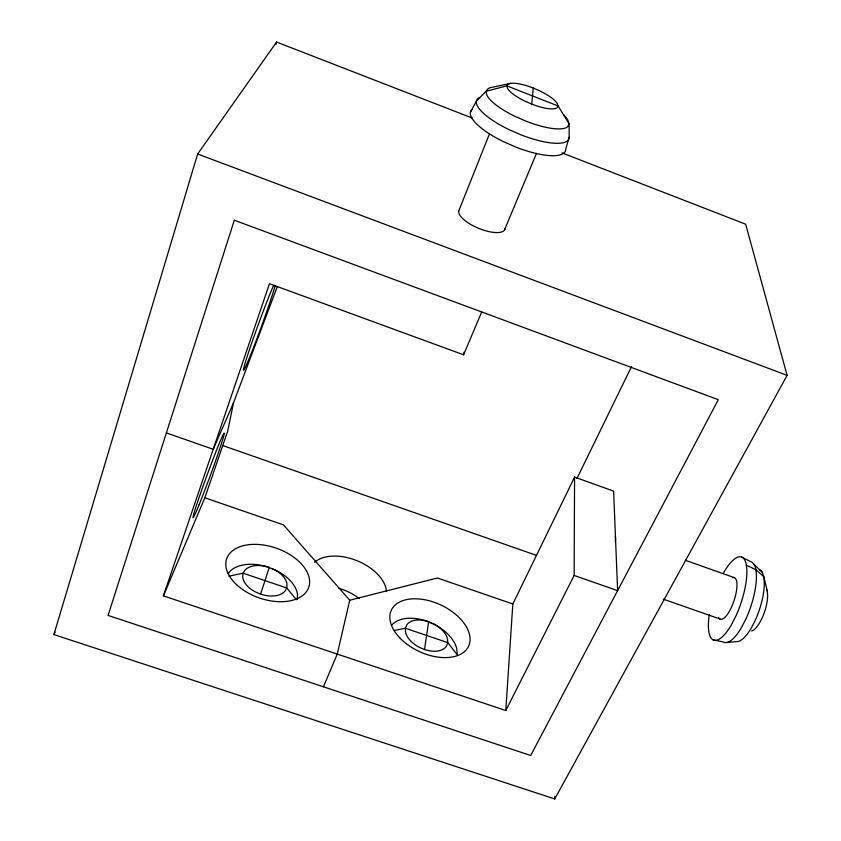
<?xml version="1.0" encoding="UTF-8"?>
<svg xmlns="http://www.w3.org/2000/svg" width="841" height="841" viewBox="0 0 841 841"><rect width="100%" height="100%" fill="white"/><g stroke="black" fill="none" stroke-linecap="round" stroke-linejoin="round"><path stroke-width="1.26" d="M574.14 575.444L574.571 477.11L613.615 491.112L617.62 590.645L574.14 575.444L505.788 710.519L163.396 595.87L269.467 283.701L463.601 354.807L481.693 311.958M472.537 118.15L276.573 42.05L197.646 153.998L53.887 634.577L554.745 798.95L554.797 796.332M297.251 599.444L297.525 594.566A37.288 22.949 19.1 0 0 277.53 571.134L268.826 567.381A37.288 22.949 19.1 0 0 229.719 571.575L228.384 573.625M505.788 710.519L512.831 604.006L574.571 477.11M533.268 88.053L539.754 90.881A27.585 7.716 22.8 0 1 557.268 103.506L558.109 105.977L557.078 107.732A27.585 7.716 22.8 0 1 531.743 104.084L533.268 88.053A27.585 7.716 22.8 0 0 508.059 84.184L506.808 85.845L486.014 91.322L476.405 101.099L470.424 112.2M424.516 649.536L428.647 621.73L433.977 624.033A22.56 13.698 25 0 1 447.454 638.761L447.769 642.629L446.529 645.993A22.56 13.698 25 0 1 424.516 649.536L419.028 647.181A22.56 13.698 25 0 1 405.53 632.096L405.362 628.238L406.75 624.937A22.56 13.698 25 0 1 428.647 621.73M463.601 354.807L464.001 352.232M277.036 287.328L233.504 402.85L227.638 431.349L204.847 497.777L163.396 595.87M204.847 497.777L283.47 524.9L349.74 600.211L337.252 654.088L323.438 686.803M563.712 114.923A44.678 12.836 22.8 0 1 567.696 119.748L569.136 123.848L569.178 137.283L565.72 149.246A51.322 15.527 22.8 0 1 516.363 147.291L503.706 141.782A51.322 15.527 22.8 0 1 471.99 109.551M275.795 44.552L276.573 42.05M260.594 594.145L269.257 567.433A23.001 14.034 19.2 0 0 245.099 570.03L243.102 573.184L242.702 576.905A23.001 14.034 19.2 0 0 255.023 591.738L260.594 594.145A23.001 14.034 19.2 0 0 284.931 591.212L286.781 587.996L287.023 584.264A23.001 14.034 19.2 0 0 274.671 569.767L272.873 569.031M458.618 211.27L489.567 133.645M504.6 229.667L536.484 153.367M233.504 402.85L213.204 449.283L166.371 432.915M576.947 478.497L631.559 366.529M53.887 634.577L55.085 632.243M554.745 798.95L787.113 375.359L745.652 224.2L561.946 152.862M349.74 600.211L437.446 577.998L512.831 604.006M510.886 83.312L492.879 87.17A44.678 12.836 22.8 0 0 488.179 88.61L486.014 91.322L486.907 95.296A44.678 12.836 22.8 0 0 515.354 116.531L526.34 121.304A44.678 12.836 22.8 0 0 567.549 126.812L569.136 123.848L558.109 105.977L506.808 85.845L507.449 88.252A27.585 7.716 22.8 0 0 525.036 101.162L531.743 104.084M228.962 576.159L243.102 573.184L286.781 587.996L296.389 599.696M394.555 630.393L405.362 628.238L447.769 642.629L457.304 654.866L456.747 648.548A36.562 22.392 25 0 0 434.955 624.747L433.062 623.969M727.002 642.471L738.146 641.473A37.771 12.689 -71.7 0 0 751.066 628.395L755.313 620.185A37.771 12.689 -71.7 0 0 764.332 583.591L763.849 576.768L762.135 572.132L754.02 564.458M712.905 639.759L723.313 641.988A42.46 13.971 -71.6 0 0 741.384 627.743L746.146 618.482A42.46 13.971 -71.6 0 0 751.087 561.83L741.594 557.057M663.307 599.149L720.096 619.039M222.455 445.436L536.537 555.407M685.194 560.222L734.435 577.683M197.646 153.998L787.113 375.359M432.127 623.58L426.387 621.047A36.562 22.392 25 0 0 391.601 625.284M746.356 565.12L755.838 569.714L763.849 576.768L767.339 591.381L767.644 595.607A23.201 7.958 -71.7 0 1 762.177 617.925L759.581 622.929A23.201 7.958 -71.7 0 1 751.581 630.992M766.635 589.457L767.339 591.381M615.286 536.316A22.15 5.214 -71.1 0 1 615.339 542.014M314.555 562.293A40.326 24.042 21.9 0 1 357.183 560.779A40.326 24.042 21.9 0 1 386.408 591.549M339.06 588.343A39.832 24.536 21.8 0 1 359.107 598.445M505.042 228.594A24.862 8.967 22.6 0 1 480.421 229.025A24.862 8.967 22.6 0 1 458.723 211.017M275.196 285.614A47.443 1.808 -70 0 1 251.154 353.588A47.443 1.808 -70 0 1 248.127 353.651A47.443 1.808 -70 0 1 273.525 285.646M732.511 577.683A21.898 7.043 -71.6 0 1 733.773 601.452A21.898 7.043 -71.6 0 1 718.708 617.473M759.465 569.735A37.771 12.689 -71.7 0 1 762.135 572.132M723.449 573.078A43.816 14.097 -71.6 0 1 745.778 562.618A43.816 14.097 -71.6 0 1 736.19 615.412L731.302 624.989A43.816 14.097 -71.6 0 1 709.257 614.613M569.178 137.283A49.987 14.749 22.8 0 1 521.273 134.959L508.952 129.598A49.987 14.749 22.8 0 1 478.781 97.934M234.313 220.226L108.079 615.423L530.692 755.502L718.298 399.685L234.313 220.226M399.685 637.751A42.628 25.65 25 0 0 467.901 647.496A42.628 25.65 25 0 0 422.277 599.339A42.628 25.65 25 0 0 399.685 637.751M233.525 581.552A43.459 26.302 19.3 0 0 305.84 592.485A43.459 26.302 19.3 0 0 263.801 545.063A43.459 26.302 19.3 0 0 233.525 581.552M199.138 504.663A45.099 1.598 -69.8 0 0 224.126 434.461A45.099 1.598 -69.8 0 0 202.46 487.843A45.099 1.598 -69.8 0 0 199.138 504.663"/></g></svg>
